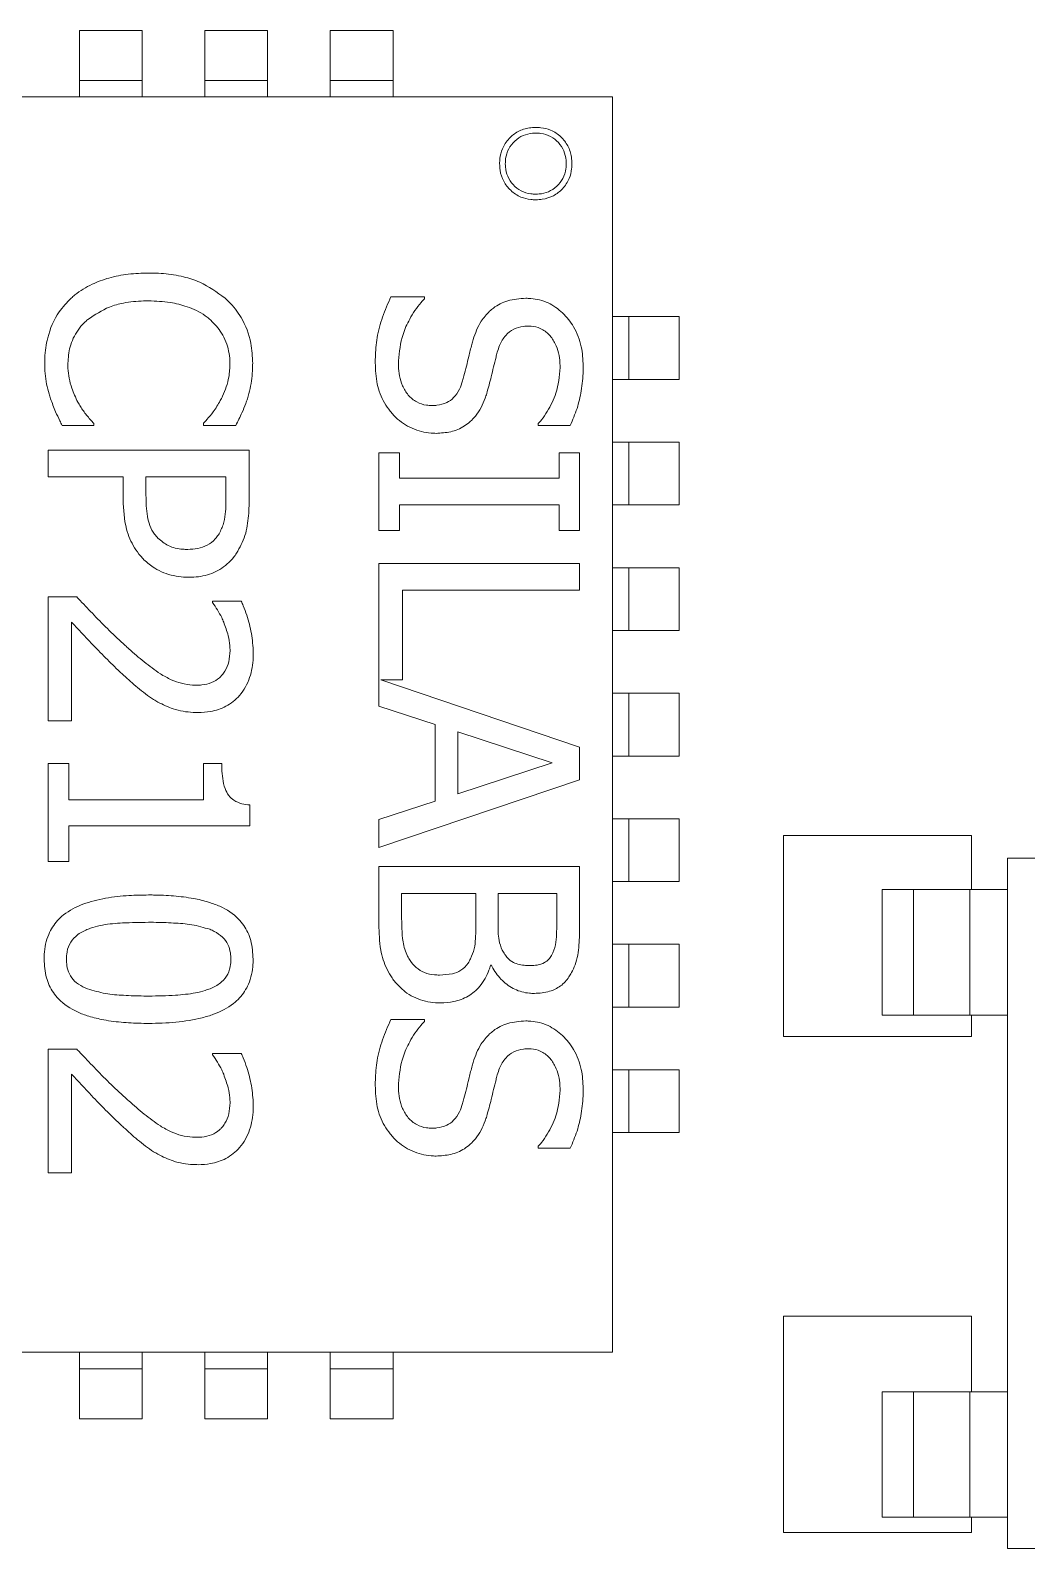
# Model space of a CAD drawing. Header units: millimetres. Extents: x 293 to 902, y 110 to 719.
# Drawn here: x 579.47 to 583.44, y 402.82 to 408.87 of the extents above; entities that cross this region are included whole.
import ezdxf

# ---------------------------------------------------------------- set-up
doc = ezdxf.new("R2010")
doc.units = ezdxf.units.MM

msp = doc.modelspace()

# ---------------------------------------------------------------- linework, layer by layer
at = {"color": 7, "linetype": 'Continuous', "lineweight": 15}
for p, q in [((579.9151, 408.8674), (579.6651, 408.8674)), ((579.6651, 408.6674), (579.6651, 408.8674)), ((579.9151, 408.8674), (579.9151, 408.6674)), ((580.4151, 408.8674), (580.1651, 408.8674)), ((580.1651, 408.6674), (580.1651, 408.8674)), ((580.4151, 408.8674), (580.4151, 408.6674)), ((580.9151, 408.8674), (580.6651, 408.8674)), ((580.6651, 408.6674), (580.6651, 408.8674)), ((580.9151, 408.8674), (580.9151, 408.6674)), ((579.9151, 408.6674), (579.6651, 408.6674)), ((579.6651, 408.6674), (579.6651, 408.6021)), ((579.9151, 408.6021), (579.9151, 408.6674)), ((580.4151, 408.6674), (580.1651, 408.6674)), ((580.1651, 408.6674), (580.1651, 408.6021)), ((580.4151, 408.6021), (580.4151, 408.6674)), ((580.9151, 408.6674), (580.6651, 408.6674)), ((580.6651, 408.6674), (580.6651, 408.6021)), ((580.9151, 408.6021), (580.9151, 408.6674)), ((576.7901, 408.6021), (581.7901, 408.6021)), ((581.7901, 408.6021), (581.7901, 403.6021)), ((580.9067, 407.8062), (581.0402, 407.8062)), ((581.0402, 407.8062), (581.0402, 407.7984)), ((581.8553, 407.7271), (581.7901, 407.7271)), ((581.8553, 407.4771), (581.8553, 407.7271)), ((581.8553, 407.7271), (582.0553, 407.7271)), ((582.0553, 407.4771), (582.0553, 407.7271)), ((581.7901, 407.4771), (581.8553, 407.4771)), ((582.0553, 407.4771), (581.8553, 407.4771)), ((579.723, 407.294), (579.596, 407.294)), ((579.723, 407.3018), (579.723, 407.294)), ((580.16, 407.294), (580.16, 407.3025)), ((580.2884, 407.294), (580.16, 407.294)), ((581.494, 407.2934), (581.494, 407.3012)), ((581.6211, 407.2934), (581.494, 407.2934)), ((581.8553, 407.2271), (581.7901, 407.2271)), ((581.8553, 406.9771), (581.8553, 407.2271)), ((581.8553, 407.2271), (582.0553, 407.2271)), ((582.0553, 406.9771), (582.0553, 407.2271)), ((579.5415, 407.1948), (580.3415, 407.1948)), ((579.5415, 407.0885), (579.5415, 407.1948)), ((580.3415, 407.1948), (580.3415, 406.9939)), ((580.8587, 407.1851), (580.9404, 407.1851)), ((580.8587, 406.8752), (580.8587, 407.1851)), ((580.9404, 407.1851), (580.9404, 407.0833)), ((581.577, 407.1851), (581.6587, 407.1851)), ((581.577, 407.0833), (581.577, 407.1851)), ((581.6587, 407.1851), (581.6587, 406.8752)), ((579.8397, 407.0885), (579.5415, 407.0885)), ((579.8397, 406.9984), (579.8397, 407.0885)), ((579.9305, 407.0159), (579.9305, 407.0885)), ((579.9305, 407.0885), (580.2495, 407.0885)), ((580.2495, 407.0885), (580.2495, 407.0004)), ((580.9404, 407.0833), (581.577, 407.0833)), ((581.577, 406.977), (580.9404, 406.977)), ((580.9404, 406.977), (580.9404, 406.8752)), ((581.577, 406.8752), (581.577, 406.977)), ((581.7901, 406.9771), (581.8553, 406.9771)), ((582.0553, 406.9771), (581.8553, 406.9771)), ((580.9404, 406.8752), (580.8587, 406.8752)), ((581.6587, 406.8752), (581.577, 406.8752)), ((580.8587, 406.7436), (581.6587, 406.7436)), ((580.8587, 406.1751), (580.8587, 406.7436)), ((581.6587, 406.7436), (581.6587, 406.6373)), ((581.8553, 406.7271), (581.7901, 406.7271)), ((581.8553, 406.4771), (581.8553, 406.7271)), ((581.8553, 406.7271), (582.0553, 406.7271)), ((582.0553, 406.4771), (582.0553, 406.7271)), ((581.6587, 406.6373), (580.9533, 406.6373)), ((580.9533, 406.6373), (580.9533, 406.2801)), ((579.5415, 406.6107), (579.655, 406.6107)), ((579.5415, 406.1174), (579.5415, 406.6107)), ((580.1963, 406.5939), (580.3104, 406.5939)), ((580.1963, 406.588), (580.1963, 406.5939)), ((579.6342, 406.5102), (579.6342, 406.1174)), ((581.7901, 406.4771), (581.8553, 406.4771)), ((582.0553, 406.4771), (581.8553, 406.4771)), ((580.9533, 406.2801), (580.8664, 406.2801)), ((580.8664, 406.2801), (581.6587, 406.013)), ((581.8553, 406.2271), (581.7901, 406.2271)), ((581.8553, 405.9771), (581.8553, 406.2271)), ((581.8553, 406.2271), (582.0553, 406.2271)), ((582.0553, 405.9771), (582.0553, 406.2271)), ((581.0824, 406.1025), (580.8587, 406.1751)), ((579.6342, 406.1174), (579.5415, 406.1174)), ((581.0824, 405.7971), (581.0824, 406.1025)), ((581.1731, 406.0733), (581.5498, 405.9501)), ((581.1731, 405.8263), (581.1731, 406.0733)), ((581.6587, 406.013), (581.6587, 405.882)), ((581.7901, 405.9771), (581.8553, 405.9771)), ((582.0553, 405.9771), (581.8553, 405.9771)), ((579.5415, 405.9475), (579.6232, 405.9475)), ((579.5415, 405.5572), (579.5415, 405.9475)), ((579.6232, 405.9475), (579.6232, 405.8023)), ((580.1593, 405.9475), (580.2326, 405.9475)), ((580.1593, 405.8023), (580.1593, 405.9475)), ((581.5498, 405.9501), (581.1731, 405.8263)), ((581.6587, 405.882), (580.8587, 405.6123)), ((579.6232, 405.8023), (580.1593, 405.8023)), ((580.3441, 405.7822), (580.3441, 405.6992)), ((580.8587, 405.7245), (581.0824, 405.7971)), ((580.8587, 405.6123), (580.8587, 405.7245)), ((581.8553, 405.7271), (581.7901, 405.7271)), ((581.8553, 405.4771), (581.8553, 405.7271)), ((581.8553, 405.7271), (582.0553, 405.7271)), ((582.0553, 405.4771), (582.0553, 405.7271)), ((579.6232, 405.6992), (579.6232, 405.5572)), ((580.3441, 405.6992), (579.6232, 405.6992)), ((582.4715, 405.6601), (583.2203, 405.6601)), ((582.4715, 404.8595), (582.4715, 405.6601)), ((583.2203, 405.6601), (583.2203, 405.4452)), ((579.6232, 405.5572), (579.5415, 405.5572)), ((580.8587, 405.5365), (581.6587, 405.5365)), ((580.8587, 405.307), (580.8587, 405.5365)), ((581.6587, 405.5365), (581.6587, 405.3245)), ((583.3637, 402.8202), (583.3637, 405.5702)), ((583.3637, 405.5702), (584.6137, 405.5702)), ((581.7901, 405.4771), (581.8553, 405.4771)), ((582.0553, 405.4771), (581.8553, 405.4771)), ((580.9495, 405.344), (580.9495, 405.4302)), ((580.9495, 405.4302), (581.2451, 405.4302)), ((581.2451, 405.4302), (581.2451, 405.3096)), ((581.3339, 405.3096), (581.3339, 405.4302)), ((581.3339, 405.4302), (581.5679, 405.4302)), ((581.5679, 405.4302), (581.5679, 405.3284)), ((582.8637, 404.9452), (582.8637, 405.4452)), ((582.8637, 405.4452), (582.9887, 405.4452)), ((582.9887, 404.9452), (582.9887, 405.4452)), ((583.2137, 405.4452), (583.2137, 404.9452)), ((583.3637, 405.4452), (583.2137, 405.4452)), ((581.8553, 405.2271), (581.7901, 405.2271)), ((581.8553, 404.9771), (581.8553, 405.2271)), ((581.8553, 405.2271), (582.0553, 405.2271)), ((582.0553, 404.9771), (582.0553, 405.2271)), ((581.3073, 405.1436), (581.3034, 405.1436)), ((580.9067, 404.9277), (581.0402, 404.9277)), ((581.0402, 404.9277), (581.0402, 404.92)), ((581.7901, 404.9771), (581.8553, 404.9771)), ((582.0553, 404.9771), (581.8553, 404.9771)), ((582.9887, 404.9452), (582.8637, 404.9452)), ((583.3637, 404.9452), (583.2137, 404.9452)), ((583.2203, 404.9452), (583.2203, 404.8595)), ((579.5415, 404.8098), (579.655, 404.8098)), ((579.5415, 404.3164), (579.5415, 404.8098)), ((583.2203, 404.8595), (582.4715, 404.8595)), ((580.1963, 404.7871), (580.1963, 404.7929)), ((580.1963, 404.7929), (580.3104, 404.7929)), ((579.6342, 404.7093), (579.6342, 404.3164)), ((581.8553, 404.7271), (581.7901, 404.7271)), ((581.8553, 404.4771), (581.8553, 404.7271)), ((581.8553, 404.7271), (582.0553, 404.7271)), ((582.0553, 404.4771), (582.0553, 404.7271)), ((581.7901, 404.4771), (581.8553, 404.4771)), ((582.0553, 404.4771), (581.8553, 404.4771)), ((581.494, 404.4149), (581.494, 404.4227)), ((581.6211, 404.4149), (581.494, 404.4149)), ((579.6342, 404.3164), (579.5415, 404.3164)), ((582.4715, 403.7467), (583.2203, 403.7467)), ((582.4715, 402.8847), (582.4715, 403.7467)), ((583.2203, 403.7467), (583.2203, 403.4452)), ((581.7901, 403.6021), (576.7901, 403.6021)), ((579.6651, 403.6021), (579.6651, 403.5369)), ((579.9151, 403.5369), (579.9151, 403.6021)), ((580.1651, 403.6021), (580.1651, 403.5369)), ((580.4151, 403.5369), (580.4151, 403.6021)), ((580.6651, 403.6021), (580.6651, 403.5369)), ((580.9151, 403.5369), (580.9151, 403.6021)), ((579.6651, 403.5369), (579.9151, 403.5369)), ((579.6651, 403.3369), (579.6651, 403.5369)), ((579.9151, 403.5369), (579.9151, 403.3369)), ((580.1651, 403.5369), (580.4151, 403.5369)), ((580.1651, 403.3369), (580.1651, 403.5369)), ((580.4151, 403.5369), (580.4151, 403.3369)), ((580.6651, 403.5369), (580.9151, 403.5369)), ((580.6651, 403.3369), (580.6651, 403.5369)), ((580.9151, 403.5369), (580.9151, 403.3369)), ((582.8637, 403.4452), (582.8637, 402.9452)), ((582.8637, 403.4452), (582.9887, 403.4452)), ((582.9887, 402.9452), (582.9887, 403.4452)), ((583.3637, 403.4452), (583.2137, 403.4452)), ((583.2137, 403.4452), (583.2137, 402.9452)), ((579.6651, 403.3369), (579.9151, 403.3369)), ((580.1651, 403.3369), (580.4151, 403.3369)), ((580.6651, 403.3369), (580.9151, 403.3369)), ((582.9887, 402.9452), (582.8637, 402.9452)), ((583.3637, 402.9452), (583.2137, 402.9452)), ((583.2203, 402.9452), (583.2203, 402.8847)), ((583.2203, 402.8847), (582.4715, 402.8847)), ((583.3637, 402.8202), (584.6137, 402.8202))]:
    msp.add_line(p, q, dxfattribs=at)
at = {"color": 7, "linetype": 'Continuous', "lineweight": 15, "flags": 128}
for points in [[(582.9887, 405.4452), (582.993, 405.4452), (583.0059, 405.4452), (583.0266, 405.4452), (583.0546, 405.4452), (583.0887, 405.4452), (583.1276, 405.4452), (583.1698, 405.4452), (583.2137, 405.4452)], [(583.2137, 404.9452), (583.1698, 404.9452), (583.1276, 404.9452), (583.0887, 404.9452), (583.0546, 404.9452), (583.0266, 404.9452), (583.0059, 404.9452), (582.993, 404.9452), (582.9887, 404.9452)], [(582.9887, 403.4452), (582.993, 403.4452), (583.0059, 403.4452), (583.0266, 403.4452), (583.0546, 403.4452), (583.0887, 403.4452), (583.1276, 403.4452), (583.1698, 403.4452), (583.2137, 403.4452)], [(583.2137, 402.9452), (583.1698, 402.9452), (583.1276, 402.9452), (583.0887, 402.9452), (583.0546, 402.9452), (583.0266, 402.9452), (583.0059, 402.9452), (582.993, 402.9452), (582.9887, 402.9452)]]:
    msp.add_lwpolyline(points, dxfattribs=at)
at = {"color": 7, "linetype": 'Continuous', "lineweight": 15}
for points, knots in [([(581.3399, 408.3364), (581.3401, 408.3431), (581.3407, 408.3632), (581.3497, 408.3991), (581.3749, 408.4375), (581.4128, 408.4669), (581.4512, 408.4795), (581.4755, 408.4804), (581.4841, 408.4808)], [0, 0, 0, 0, 0.087972, 0.265258, 0.480094, 0.680207, 0.886478, 1, 1, 1, 1]), ([(581.3625, 408.3364), (581.3627, 408.3431), (581.3635, 408.3633), (581.3738, 408.396), (581.3988, 408.4283), (581.4323, 408.4505), (581.4626, 408.4576), (581.4797, 408.4581), (581.4841, 408.4582)], [0, 0, 0, 0, 0.104451, 0.315804, 0.523751, 0.731036, 0.931903, 1, 1, 1, 1]), ([(581.4841, 408.4808), (581.4908, 408.4806), (581.5109, 408.4799), (581.5467, 408.4709), (581.5849, 408.4457), (581.614, 408.408), (581.6266, 408.3695), (581.6276, 408.3451), (581.6279, 408.3364)], [0, 0, 0, 0, 0.088073, 0.26558, 0.479077, 0.678284, 0.884374, 1, 1, 1, 1]), ([(581.4841, 408.4582), (581.4908, 408.4579), (581.511, 408.4572), (581.5436, 408.4468), (581.5756, 408.4218), (581.5976, 408.3884), (581.6048, 408.3581), (581.6052, 408.3408), (581.6053, 408.3364)], [0, 0, 0, 0, 0.1046259, 0.3163925, 0.5224988, 0.7290342, 0.931151, 1, 1, 1, 1]), ([(581.4841, 408.1926), (581.4774, 408.1928), (581.4573, 408.1934), (581.4214, 408.2024), (581.383, 408.2276), (581.3536, 408.2654), (581.3412, 408.3037), (581.3402, 408.3278), (581.3399, 408.3364)], [0, 0, 0, 0, 0.088144, 0.265776, 0.481005, 0.681882, 0.887124, 1, 1, 1, 1]), ([(581.4841, 408.2151), (581.4774, 408.2154), (581.4572, 408.2161), (581.4244, 408.2264), (581.3922, 408.2514), (581.3701, 408.2848), (581.363, 408.3149), (581.3626, 408.332), (581.3625, 408.3364)], [0, 0, 0, 0, 0.1046589, 0.3164284, 0.5251343, 0.7319373, 0.9315969, 1, 1, 1, 1]), ([(581.6279, 408.3364), (581.6277, 408.3297), (581.6271, 408.3096), (581.6181, 408.2737), (581.5929, 408.2354), (581.5552, 408.2063), (581.5169, 408.1939), (581.4927, 408.1929), (581.4841, 408.1926)], [0, 0, 0, 0, 0.088244, 0.266082, 0.480824, 0.680634, 0.885947, 1, 1, 1, 1]), ([(581.6053, 408.3364), (581.6051, 408.3297), (581.6043, 408.3095), (581.594, 408.2768), (581.569, 408.2448), (581.5356, 408.2228), (581.5055, 408.2157), (581.4884, 408.2152), (581.4841, 408.2151)], [0, 0, 0, 0, 0.104863, 0.317094, 0.524503, 0.731458, 0.932569, 1, 1, 1, 1]), ([(579.6323, 407.8004), (579.6373, 407.8048), (579.6624, 407.827), (579.7121, 407.8569), (579.7845, 407.8836), (579.8606, 407.8985), (579.9139, 407.9), (579.9409, 407.9008)], [0, 0, 0, 0, 0.0603208, 0.3032997, 0.5180593, 0.7565353, 1, 1, 1, 1]), ([(579.9409, 407.9008), (579.9475, 407.9008), (579.9675, 407.9006), (580.0143, 407.8981), (580.0767, 407.8885), (580.1625, 407.8613), (580.2134, 407.8243), (580.2456, 407.801)], [0, 0, 0, 0, 0.061088, 0.183308, 0.428292, 0.638813, 1, 1, 1, 1]), ([(579.5273, 407.543), (579.5273, 407.5496), (579.5278, 407.5831), (579.538, 407.6538), (579.5726, 407.7381), (579.6155, 407.7829), (579.6323, 407.8004)], [0, 0, 0, 0, 0.07005, 0.351576, 0.747063, 1, 1, 1, 1]), ([(579.9409, 407.79), (579.9342, 407.7899), (579.9008, 407.7896), (579.8481, 407.7844), (579.7708, 407.7638), (579.7268, 407.7345), (579.6991, 407.7161)], [0, 0, 0, 0, 0.077668, 0.389198, 0.615332, 1, 1, 1, 1]), ([(580.1827, 407.7187), (580.1774, 407.7228), (580.1509, 407.7435), (580.0987, 407.7674), (580.022, 407.7869), (579.97, 407.7889), (579.9409, 407.79)], [0, 0, 0, 0, 0.078031, 0.393198, 0.660708, 1, 1, 1, 1]), ([(580.2456, 407.801), (580.2505, 407.7965), (580.2751, 407.7737), (580.3181, 407.7176), (580.3513, 407.6314), (580.3544, 407.568), (580.3558, 407.541)], [0, 0, 0, 0, 0.068872, 0.346429, 0.722109, 1, 1, 1, 1]), ([(580.8444, 407.5436), (580.8445, 407.5503), (580.8448, 407.5837), (580.8494, 407.6455), (580.8719, 407.7271), (580.895, 407.7796), (580.9067, 407.8062)], [0, 0, 0, 0, 0.073465, 0.367886, 0.680564, 1, 1, 1, 1]), ([(581.0402, 407.7984), (581.0357, 407.7935), (581.0132, 407.7687), (580.9821, 407.7222), (580.9468, 407.6447), (580.9404, 407.587), (580.9365, 407.5514)], [0, 0, 0, 0, 0.073211, 0.36756, 0.610147, 1, 1, 1, 1]), ([(581.2995, 407.7485), (581.3046, 407.7529), (581.3258, 407.7712), (581.3739, 407.7957), (581.4198, 407.7987), (581.4441, 407.8004)], [0, 0, 0, 0, 0.127716, 0.537298, 1, 1, 1, 1]), ([(581.4441, 407.8004), (581.4508, 407.8002), (581.4811, 407.7995), (581.523, 407.7886), (581.564, 407.765), (581.6004, 407.7349), (581.6316, 407.6954), (581.654, 407.6484), (581.6697, 407.5965), (581.6717, 407.5568), (581.673, 407.5313)], [0, 0, 0, 0, 0.0508497, 0.2315283, 0.3209139, 0.41024, 0.5900321, 0.6981998, 0.8063093, 1, 1, 1, 1]), ([(579.6991, 407.7161), (579.6941, 407.7116), (579.6704, 407.6905), (579.6448, 407.6534), (579.6235, 407.5978), (579.6209, 407.5635), (579.6193, 407.5417)], [0, 0, 0, 0, 0.101373, 0.4817429, 0.6698149, 1, 1, 1, 1]), ([(580.265, 407.5417), (580.2649, 407.5484), (580.2641, 407.5806), (580.2521, 407.6251), (580.2234, 407.6785), (580.1985, 407.7031), (580.1827, 407.7187)], [0, 0, 0, 0, 0.099607, 0.481988, 0.671124, 1, 1, 1, 1]), ([(581.2289, 407.6162), (581.2307, 407.6227), (581.236, 407.642), (581.2477, 407.6733), (581.267, 407.7131), (581.2878, 407.7357), (581.2995, 407.7485)], [0, 0, 0, 0, 0.131801, 0.395683, 0.659894, 1, 1, 1, 1]), ([(581.4551, 407.6895), (581.4485, 407.6893), (581.4283, 407.6886), (581.3948, 407.6798), (581.3608, 407.6524), (581.3408, 407.6183), (581.3335, 407.5943), (581.3307, 407.5851)], [0, 0, 0, 0, 0.113443, 0.342825, 0.572881, 0.837036, 1, 1, 1, 1]), ([(581.5809, 407.5242), (581.5808, 407.5308), (581.5801, 407.5632), (581.5696, 407.6103), (581.5389, 407.6563), (581.5051, 407.6816), (581.4748, 407.689), (581.4588, 407.6894), (581.4551, 407.6895)], [0, 0, 0, 0, 0.0863944, 0.4199604, 0.6056851, 0.79294, 0.9526123, 1, 1, 1, 1]), ([(581.1926, 407.4717), (581.1944, 407.4781), (581.1997, 407.4974), (581.2079, 407.5297), (581.2176, 407.5716), (581.2249, 407.6004), (581.2289, 407.6162)], [0, 0, 0, 0, 0.134161, 0.402525, 0.670851, 1, 1, 1, 1]), ([(581.3307, 407.5851), (581.3289, 407.5787), (581.3238, 407.5593), (581.3157, 407.527), (581.3044, 407.4785), (581.2947, 407.4434), (581.2885, 407.4211)], [0, 0, 0, 0, 0.118098, 0.354298, 0.590486, 1, 1, 1, 1]), ([(579.5506, 407.4004), (579.5485, 407.4067), (579.5424, 407.4257), (579.5335, 407.4587), (579.5278, 407.5002), (579.5274, 407.5287), (579.5273, 407.543)], [0, 0, 0, 0, 0.137696, 0.413248, 0.704669, 1, 1, 1, 1]), ([(579.6193, 407.5417), (579.6194, 407.535), (579.62, 407.5015), (579.63, 407.4477), (579.6502, 407.405), (579.6589, 407.3867)], [0, 0, 0, 0, 0.124049, 0.624439, 1, 1, 1, 1]), ([(580.2268, 407.3926), (580.2299, 407.3985), (580.2392, 407.4162), (580.2514, 407.4474), (580.2633, 407.4912), (580.2644, 407.5232), (580.265, 407.5417)], [0, 0, 0, 0, 0.128625, 0.386203, 0.643969, 1, 1, 1, 1]), ([(580.3558, 407.541), (580.3557, 407.5344), (580.3555, 407.5144), (580.3527, 407.4807), (580.3459, 407.4403), (580.3387, 407.4137), (580.335, 407.4004)], [0, 0, 0, 0, 0.140197, 0.420787, 0.709411, 1, 1, 1, 1]), ([(580.917, 407.3349), (580.9127, 407.3399), (580.8905, 407.3652), (580.8667, 407.4069), (580.847, 407.473), (580.8455, 407.5151), (580.8444, 407.5436)], [0, 0, 0, 0, 0.088438, 0.445906, 0.623323, 1, 1, 1, 1]), ([(580.9365, 407.5514), (580.9366, 407.5447), (580.9371, 407.5112), (580.9449, 407.4623), (580.9739, 407.4133), (581.0075, 407.3855), (581.042, 407.3742), (581.0628, 407.3734), (581.07, 407.3731)], [0, 0, 0, 0, 0.0798435, 0.4027183, 0.5764936, 0.7509365, 0.9131829, 1, 1, 1, 1]), ([(581.494, 407.3012), (581.4984, 407.3062), (581.5205, 407.3315), (581.5438, 407.3727), (581.5736, 407.4414), (581.5778, 407.4895), (581.5809, 407.5242)], [0, 0, 0, 0, 0.082075, 0.412575, 0.57681, 1, 1, 1, 1]), ([(581.673, 407.5313), (581.6729, 407.5246), (581.6726, 407.4912), (581.667, 407.434), (581.6503, 407.3603), (581.6309, 407.3159), (581.6211, 407.2934)], [0, 0, 0, 0, 0.081485, 0.408081, 0.700987, 1, 1, 1, 1]), ([(581.07, 407.3731), (581.0767, 407.3733), (581.0969, 407.374), (581.1279, 407.382), (581.1598, 407.4046), (581.1806, 407.436), (581.1888, 407.4603), (581.1926, 407.4717)], [0, 0, 0, 0, 0.117191, 0.354026, 0.550528, 0.78967, 1, 1, 1, 1]), ([(581.2885, 407.4211), (581.2865, 407.4148), (581.2761, 407.3828), (581.2515, 407.3341), (581.2013, 407.2888), (581.1457, 407.2657), (581.1064, 407.2634), (581.0869, 407.2623)], [0, 0, 0, 0, 0.072097, 0.363454, 0.576825, 0.789976, 1, 1, 1, 1]), ([(579.596, 407.294), (579.5932, 407.3001), (579.5848, 407.3182), (579.5672, 407.3526), (579.5567, 407.3828), (579.5506, 407.4004)], [0, 0, 0, 0, 0.172867, 0.518599, 1, 1, 1, 1]), ([(579.6589, 407.3867), (579.6623, 407.381), (579.673, 407.3629), (579.6937, 407.3339), (579.7132, 407.3125), (579.723, 407.3018)], [0, 0, 0, 0, 0.187492, 0.591574, 1, 1, 1, 1]), ([(580.16, 407.3025), (580.1644, 407.3075), (580.1777, 407.3224), (580.2022, 407.3509), (580.2179, 407.3775), (580.2268, 407.3926)], [0, 0, 0, 0, 0.177943, 0.533856, 1, 1, 1, 1]), ([(580.335, 407.4004), (580.3329, 407.394), (580.3265, 407.3751), (580.3116, 407.3393), (580.2969, 407.3107), (580.2884, 407.294)], [0, 0, 0, 0, 0.172084, 0.516417, 1, 1, 1, 1]), ([(581.0869, 407.2623), (581.0802, 407.2624), (581.0474, 407.2633), (580.9895, 407.279), (580.9409, 407.31), (580.9199, 407.3319), (580.917, 407.3349)], [0, 0, 0, 0, 0.105845, 0.519847, 0.934258, 1, 1, 1, 1]), ([(579.9227, 406.7592), (579.9181, 406.764), (579.8951, 406.7885), (579.8702, 406.8295), (579.8434, 406.9051), (579.8413, 406.9585), (579.8397, 406.9984)], [0, 0, 0, 0, 0.077062, 0.388557, 0.542978, 1, 1, 1, 1]), ([(579.9785, 406.8454), (579.9738, 406.8503), (579.9599, 406.8649), (579.9447, 406.894), (579.9321, 406.9467), (579.9312, 406.9873), (579.9305, 407.0159)], [0, 0, 0, 0, 0.110255, 0.332706, 0.529806, 1, 1, 1, 1]), ([(580.2495, 407.0004), (580.2494, 406.9937), (580.2493, 406.9737), (580.2469, 406.9395), (580.2402, 406.8969), (580.2262, 406.871), (580.219, 406.8577)], [0, 0, 0, 0, 0.135348, 0.406238, 0.695836, 1, 1, 1, 1]), ([(580.3415, 406.9939), (580.3415, 406.9872), (580.3412, 406.9538), (580.3375, 406.9071), (580.3238, 406.842), (580.3044, 406.8074), (580.2916, 406.7845)], [0, 0, 0, 0, 0.09162, 0.458822, 0.64235, 1, 1, 1, 1]), ([(580.0971, 406.8), (580.0905, 406.8002), (580.0641, 406.8008), (580.0198, 406.8102), (579.9915, 406.8343), (579.9785, 406.8454)], [0, 0, 0, 0, 0.153703, 0.609555, 1, 1, 1, 1]), ([(580.219, 406.8577), (580.215, 406.8523), (580.2032, 406.836), (580.1759, 406.8153), (580.1374, 406.8019), (580.1106, 406.8007), (580.0971, 406.8)], [0, 0, 0, 0, 0.142701, 0.429214, 0.713052, 1, 1, 1, 1]), ([(580.1004, 406.6892), (580.0937, 406.6893), (580.0736, 406.6897), (580.0271, 406.6968), (579.9706, 406.7175), (579.9364, 406.7472), (579.9227, 406.7592)], [0, 0, 0, 0, 0.1024, 0.307633, 0.722085, 1, 1, 1, 1]), ([(580.2916, 406.7845), (580.2877, 406.7791), (580.2696, 406.7539), (580.2362, 406.7252), (580.1819, 406.698), (580.1385, 406.6899), (580.1073, 406.6893), (580.1004, 406.6892)], [0, 0, 0, 0, 0.089971, 0.417287, 0.579252, 0.905699, 1, 1, 1, 1]), ([(579.655, 406.6107), (579.6595, 406.6059), (579.6824, 406.5816), (579.7253, 406.5367), (579.7841, 406.4763), (579.8264, 406.4371), (579.8475, 406.4175)], [0, 0, 0, 0, 0.073306, 0.366539, 0.683109, 1, 1, 1, 1]), ([(580.2404, 406.5102), (580.2378, 406.5164), (580.2307, 406.5332), (580.2156, 406.5591), (580.2028, 406.5784), (580.1963, 406.588)], [0, 0, 0, 0, 0.223384, 0.610463, 1, 1, 1, 1]), ([(580.3104, 406.5939), (580.3132, 406.5878), (580.3215, 406.5696), (580.3358, 406.5269), (580.3537, 406.4652), (580.3568, 406.4146), (580.3584, 406.389)], [0, 0, 0, 0, 0.094545, 0.283684, 0.638209, 1, 1, 1, 1]), ([(579.8417, 406.2989), (579.8368, 406.3034), (579.8123, 406.326), (579.7693, 406.3679), (579.7055, 406.4343), (579.6607, 406.482), (579.6342, 406.5102)], [0, 0, 0, 0, 0.067519, 0.337631, 0.607728, 1, 1, 1, 1]), ([(580.2657, 406.3968), (580.2655, 406.4035), (580.265, 406.4235), (580.258, 406.4621), (580.2469, 406.4925), (580.2404, 406.5102)], [0, 0, 0, 0, 0.1713, 0.514713, 1, 1, 1, 1]), ([(579.8475, 406.4175), (579.8525, 406.4131), (579.8772, 406.3907), (579.9126, 406.3603), (579.9547, 406.3275), (579.9902, 406.3026), (580.0416, 406.2737), (580.0925, 406.2602), (580.1271, 406.2595), (580.1328, 406.2593)], [0, 0, 0, 0, 0.059936, 0.299738, 0.419631, 0.539556, 0.688541, 0.949198, 1, 1, 1, 1]), ([(580.3584, 406.389), (580.3583, 406.3823), (580.3578, 406.3488), (580.3481, 406.288), (580.31, 406.2182), (580.2523, 406.1726), (580.1931, 406.1528), (580.1551, 406.1512), (580.1386, 406.1504)], [0, 0, 0, 0, 0.0546808, 0.2750997, 0.4977914, 0.6890321, 0.8650867, 1, 1, 1, 1]), ([(580.2333, 406.2989), (580.2374, 406.3042), (580.2498, 406.3201), (580.2631, 406.3535), (580.2648, 406.3819), (580.2657, 406.3968)], [0, 0, 0, 0, 0.190923, 0.576213, 1, 1, 1, 1]), ([(579.9785, 406.1919), (579.9727, 406.1953), (579.9437, 406.2119), (579.8977, 406.2477), (579.8598, 406.2823), (579.8417, 406.2989)], [0, 0, 0, 0, 0.114976, 0.576318, 1, 1, 1, 1]), ([(580.1328, 406.2593), (580.1394, 406.2595), (580.1596, 406.2601), (580.1915, 406.2675), (580.2184, 406.2831), (580.23, 406.2954), (580.2333, 406.2989)], [0, 0, 0, 0, 0.180155, 0.5433, 0.872142, 1, 1, 1, 1]), ([(580.1386, 406.1504), (580.1319, 406.1505), (580.0984, 406.1511), (580.0425, 406.1603), (579.9984, 406.1821), (579.9785, 406.1919)], [0, 0, 0, 0, 0.119783, 0.602564, 1, 1, 1, 1]), ([(580.2326, 405.9475), (580.2327, 405.9409), (580.2331, 405.9074), (580.238, 405.8626), (580.258, 405.8195), (580.2818, 405.798), (580.3114, 405.7861), (580.3336, 405.7835), (580.3441, 405.7822)], [0, 0, 0, 0, 0.088261, 0.443956, 0.586043, 0.705649, 0.859622, 1, 1, 1, 1]), ([(579.5247, 405.1676), (579.5248, 405.1743), (579.5254, 405.2079), (579.5368, 405.2637), (579.5695, 405.3151), (579.6153, 405.3575), (579.666, 405.3835), (579.7388, 405.406), (579.8006, 405.4163), (579.8732, 405.4227), (579.9148, 405.4233), (579.9409, 405.4237)], [0, 0, 0, 0, 0.036202, 0.182752, 0.301593, 0.360359, 0.520213, 0.604767, 0.774118, 0.858571, 1, 1, 1, 1]), ([(579.9409, 405.4237), (579.9475, 405.4237), (579.9809, 405.4235), (580.0409, 405.4209), (580.1142, 405.412), (580.1758, 405.3976), (580.2384, 405.375), (580.2879, 405.3431), (580.3279, 405.2944), (580.3532, 405.2405), (580.3561, 405.193), (580.3577, 405.1676)], [0, 0, 0, 0, 0.036104, 0.180597, 0.325169, 0.435279, 0.522462, 0.685397, 0.744614, 0.863034, 1, 1, 1, 1]), ([(579.6135, 405.1676), (579.6137, 405.1743), (579.6143, 405.1944), (579.623, 405.228), (579.6504, 405.2623), (579.6789, 405.2794), (579.6966, 405.2863), (579.6997, 405.2875)], [0, 0, 0, 0, 0.126484, 0.382208, 0.639151, 0.937731, 1, 1, 1, 1]), ([(579.6997, 405.2875), (579.706, 405.2898), (579.7375, 405.3011), (579.7842, 405.3089), (579.8586, 405.3139), (579.9064, 405.3144), (579.9409, 405.3148)], [0, 0, 0, 0, 0.082061, 0.412065, 0.576137, 1, 1, 1, 1]), ([(579.9409, 405.3148), (579.9475, 405.3148), (579.9809, 405.3147), (580.0383, 405.3125), (580.114, 405.3077), (580.1609, 405.2939), (580.1846, 405.2869)], [0, 0, 0, 0, 0.081166, 0.405903, 0.700353, 1, 1, 1, 1]), ([(580.1846, 405.2869), (580.1908, 405.2843), (580.2092, 405.2763), (580.2359, 405.2578), (580.2585, 405.2277), (580.2678, 405.1964), (580.2686, 405.1761), (580.2689, 405.1676)], [0, 0, 0, 0, 0.128027, 0.386118, 0.611397, 0.836492, 1, 1, 1, 1]), ([(580.9235, 405.0769), (580.9196, 405.0822), (580.8995, 405.1092), (580.8784, 405.152), (580.8608, 405.2247), (580.8596, 405.2726), (580.8587, 405.307)], [0, 0, 0, 0, 0.082102, 0.413502, 0.578045, 1, 1, 1, 1]), ([(580.9832, 405.1624), (580.9797, 405.1681), (580.9657, 405.1908), (580.9495, 405.2524), (580.9495, 405.3082), (580.9495, 405.344)], [0, 0, 0, 0, 0.107106, 0.427254, 1, 1, 1, 1]), ([(581.2451, 405.3096), (581.2451, 405.3029), (581.245, 405.2829), (581.2438, 405.2495), (581.2405, 405.2082), (581.2298, 405.1826), (581.2243, 405.1696)], [0, 0, 0, 0, 0.140042, 0.420174, 0.704612, 1, 1, 1, 1]), ([(581.3605, 405.1871), (581.357, 405.1928), (581.3465, 405.21), (581.3335, 405.2512), (581.3337, 405.2872), (581.3339, 405.3096)], [0, 0, 0, 0, 0.157254, 0.474611, 1, 1, 1, 1]), ([(581.5679, 405.3284), (581.5679, 405.3217), (581.5679, 405.3017), (581.5667, 405.2675), (581.5649, 405.2243), (581.5532, 405.1971), (581.5472, 405.1832)], [0, 0, 0, 0, 0.135031, 0.405138, 0.696087, 1, 1, 1, 1]), ([(581.6587, 405.3245), (581.6587, 405.3178), (581.6586, 405.2845), (581.6575, 405.2245), (581.6486, 405.1589), (581.6314, 405.1246), (581.6263, 405.1145)], [0, 0, 0, 0, 0.093152, 0.465879, 0.841217, 1, 1, 1, 1]), ([(579.9415, 404.9122), (579.9349, 404.9122), (579.9015, 404.9124), (579.8415, 404.915), (579.7681, 404.924), (579.7063, 404.9386), (579.6434, 404.9616), (579.5938, 404.9937), (579.5539, 405.0428), (579.5291, 405.0961), (579.5262, 405.1428), (579.5247, 405.1676)], [0, 0, 0, 0, 0.036162, 0.1808843, 0.325687, 0.4365763, 0.5243648, 0.6887073, 0.7479442, 0.8663085, 1, 1, 1, 1]), ([(579.6978, 405.0496), (579.6916, 405.0522), (579.673, 405.06), (579.6463, 405.0782), (579.6239, 405.1083), (579.6146, 405.1393), (579.6138, 405.1593), (579.6135, 405.1676)], [0, 0, 0, 0, 0.128841, 0.388702, 0.613959, 0.838957, 1, 1, 1, 1]), ([(580.3577, 405.1676), (580.3576, 405.161), (580.357, 405.1273), (580.3453, 405.0716), (580.3122, 405.0204), (580.2657, 404.9779), (580.214, 404.9519), (580.1361, 404.9282), (580.0671, 404.9177), (579.9957, 404.9128), (579.9596, 404.9124), (579.9415, 404.9122)], [0, 0, 0, 0, 0.036272, 0.183164, 0.302151, 0.360975, 0.524215, 0.610975, 0.803731, 0.901746, 1, 1, 1, 1]), ([(580.2689, 405.1676), (580.2687, 405.1609), (580.2681, 405.1408), (580.2592, 405.1076), (580.2316, 405.0737), (580.2042, 405.0577), (580.1877, 405.051), (580.1859, 405.0503)], [0, 0, 0, 0, 0.13027, 0.393829, 0.651748, 0.962789, 1, 1, 1, 1]), ([(581.2243, 405.1696), (581.221, 405.1638), (581.211, 405.1463), (581.1883, 405.1219), (581.1469, 405.1068), (581.1174, 405.1055), (581.0999, 405.1047)], [0, 0, 0, 0, 0.13446, 0.407068, 0.647958, 1, 1, 1, 1]), ([(581.4636, 405.1423), (581.4569, 405.1425), (581.4335, 405.143), (581.3998, 405.1495), (581.3729, 405.1693), (581.3639, 405.1822), (581.3605, 405.1871)], [0, 0, 0, 0, 0.170344, 0.5992744, 0.8485407, 1, 1, 1, 1]), ([(581.5472, 405.1832), (581.5434, 405.1775), (581.5359, 405.1663), (581.5164, 405.1519), (581.4914, 405.1436), (581.4723, 405.1427), (581.4636, 405.1423)], [0, 0, 0, 0, 0.2064601, 0.4134481, 0.731347, 1, 1, 1, 1]), ([(581.0999, 405.1047), (581.0932, 405.1049), (581.0731, 405.1054), (581.0399, 405.1119), (581.0064, 405.1332), (580.9907, 405.153), (580.9832, 405.1624)], [0, 0, 0, 0, 0.14731, 0.444121, 0.735121, 1, 1, 1, 1]), ([(581.3034, 405.1436), (581.3015, 405.1372), (581.2926, 405.1071), (581.2669, 405.0606), (581.2159, 405.0179), (581.1602, 404.9967), (581.1221, 404.9948), (581.1044, 404.9939)], [0, 0, 0, 0, 0.0743601, 0.3499345, 0.5763842, 0.8026637, 1, 1, 1, 1]), ([(581.4785, 405.0315), (581.4718, 405.0317), (581.4449, 405.0324), (581.3987, 405.0452), (581.3481, 405.0807), (581.3205, 405.1173), (581.3093, 405.1397), (581.3073, 405.1436)], [0, 0, 0, 0, 0.092858, 0.374011, 0.65078, 0.938957, 1, 1, 1, 1]), ([(581.6263, 405.1145), (581.623, 405.1086), (581.6117, 405.0885), (581.5844, 405.059), (581.5356, 405.0353), (581.4989, 405.0328), (581.4785, 405.0315)], [0, 0, 0, 0, 0.112053, 0.388115, 0.658616, 1, 1, 1, 1]), ([(579.9415, 405.0211), (579.9349, 405.0211), (579.9015, 405.0212), (579.8441, 405.0234), (579.7684, 405.0289), (579.7214, 405.0427), (579.6978, 405.0496)], [0, 0, 0, 0, 0.081144, 0.405813, 0.700411, 1, 1, 1, 1]), ([(580.1859, 405.0503), (580.1797, 405.048), (580.1482, 405.0365), (580.1015, 405.0288), (580.0261, 405.0222), (579.9772, 405.0216), (579.9415, 405.0211)], [0, 0, 0, 0, 0.080938, 0.406282, 0.568077, 1, 1, 1, 1]), ([(581.1044, 404.9939), (581.0977, 404.994), (581.064, 404.9946), (581.0171, 405.0057), (580.9625, 405.0359), (580.9384, 405.0613), (580.9235, 405.0769)], [0, 0, 0, 0, 0.097405, 0.492392, 0.687865, 1, 1, 1, 1]), ([(580.8444, 404.6652), (580.8445, 404.6718), (580.8448, 404.7052), (580.8494, 404.7671), (580.8719, 404.8487), (580.895, 404.9012), (580.9067, 404.9277)], [0, 0, 0, 0, 0.073464, 0.367889, 0.680566, 1, 1, 1, 1]), ([(581.0402, 404.92), (581.0357, 404.915), (581.0132, 404.8903), (580.9821, 404.8438), (580.9468, 404.7663), (580.9404, 404.7085), (580.9365, 404.673)], [0, 0, 0, 0, 0.07321, 0.367564, 0.610149, 1, 1, 1, 1]), ([(581.2289, 404.7378), (581.2307, 404.7442), (581.236, 404.7635), (581.2477, 404.7948), (581.267, 404.8346), (581.2878, 404.8573), (581.2995, 404.87)], [0, 0, 0, 0, 0.131801, 0.39569, 0.659886, 1, 1, 1, 1]), ([(581.2995, 404.87), (581.3046, 404.8744), (581.3258, 404.8928), (581.3739, 404.9173), (581.4198, 404.9203), (581.4441, 404.9219)], [0, 0, 0, 0, 0.1277044, 0.5372977, 1, 1, 1, 1]), ([(581.4441, 404.9219), (581.4508, 404.9217), (581.4811, 404.921), (581.523, 404.9101), (581.564, 404.8865), (581.6004, 404.8564), (581.6316, 404.817), (581.654, 404.7699), (581.6697, 404.7181), (581.6717, 404.6784), (581.673, 404.6529)], [0, 0, 0, 0, 0.0508466, 0.2315255, 0.3209112, 0.4102375, 0.59003, 0.6981962, 0.806306, 1, 1, 1, 1]), ([(579.655, 404.8098), (579.6595, 404.8049), (579.6824, 404.7806), (579.7253, 404.7357), (579.7841, 404.6753), (579.8264, 404.6362), (579.8475, 404.6166)], [0, 0, 0, 0, 0.073307, 0.366539, 0.68311, 1, 1, 1, 1]), ([(581.4551, 404.8111), (581.4485, 404.8108), (581.4283, 404.8102), (581.3948, 404.8013), (581.3608, 404.774), (581.3408, 404.7399), (581.3335, 404.7159), (581.3307, 404.7067)], [0, 0, 0, 0, 0.113435, 0.342816, 0.572872, 0.837027, 1, 1, 1, 1]), ([(581.5809, 404.6457), (581.5808, 404.6524), (581.5801, 404.6848), (581.5696, 404.7319), (581.5389, 404.7779), (581.5051, 404.8032), (581.4748, 404.8106), (581.4588, 404.811), (581.4551, 404.8111)], [0, 0, 0, 0, 0.086394, 0.419963, 0.605686, 0.792939, 0.952612, 1, 1, 1, 1]), ([(580.2404, 404.7093), (580.2378, 404.7154), (580.2307, 404.7322), (580.2156, 404.7581), (580.2028, 404.7774), (580.1963, 404.7871)], [0, 0, 0, 0, 0.223384, 0.610458, 1, 1, 1, 1]), ([(580.3104, 404.7929), (580.3132, 404.7868), (580.3215, 404.7686), (580.3358, 404.7259), (580.3537, 404.6642), (580.3568, 404.6136), (580.3584, 404.588)], [0, 0, 0, 0, 0.094544, 0.283687, 0.638211, 1, 1, 1, 1]), ([(579.8417, 404.4979), (579.8368, 404.5024), (579.8123, 404.5251), (579.7693, 404.5669), (579.7055, 404.6333), (579.6607, 404.681), (579.6342, 404.7093)], [0, 0, 0, 0, 0.067519, 0.337631, 0.607728, 1, 1, 1, 1]), ([(580.2657, 404.5958), (580.2655, 404.6025), (580.265, 404.6225), (580.258, 404.6611), (580.2469, 404.6915), (580.2404, 404.7093)], [0, 0, 0, 0, 0.171292, 0.514713, 1, 1, 1, 1]), ([(581.1926, 404.5932), (581.1944, 404.5996), (581.1997, 404.6189), (581.2079, 404.6512), (581.2176, 404.6932), (581.2249, 404.7219), (581.2289, 404.7378)], [0, 0, 0, 0, 0.134172, 0.402526, 0.670863, 1, 1, 1, 1]), ([(581.3307, 404.7067), (581.3289, 404.7002), (581.3238, 404.6809), (581.3157, 404.6486), (581.3044, 404.6001), (581.2947, 404.5649), (581.2885, 404.5427)], [0, 0, 0, 0, 0.118098, 0.354289, 0.590486, 1, 1, 1, 1]), ([(580.917, 404.4564), (580.9127, 404.4615), (580.8905, 404.4868), (580.8667, 404.5284), (580.847, 404.5946), (580.8455, 404.6366), (580.8444, 404.6652)], [0, 0, 0, 0, 0.088439, 0.445905, 0.623327, 1, 1, 1, 1]), ([(580.9365, 404.673), (580.9366, 404.6663), (580.9371, 404.6327), (580.9449, 404.5839), (580.9739, 404.5349), (581.0075, 404.5071), (581.042, 404.4958), (581.0628, 404.495), (581.07, 404.4947)], [0, 0, 0, 0, 0.079844, 0.402719, 0.576493, 0.750936, 0.913183, 1, 1, 1, 1]), ([(581.494, 404.4227), (581.4984, 404.4278), (581.5205, 404.4531), (581.5438, 404.4943), (581.5736, 404.563), (581.5778, 404.6111), (581.5809, 404.6457)], [0, 0, 0, 0, 0.082075, 0.412578, 0.576814, 1, 1, 1, 1]), ([(581.673, 404.6529), (581.6729, 404.6462), (581.6726, 404.6128), (581.667, 404.5556), (581.6503, 404.4819), (581.6309, 404.4374), (581.6211, 404.4149)], [0, 0, 0, 0, 0.08148, 0.408078, 0.700992, 1, 1, 1, 1]), ([(579.8475, 404.6166), (579.8525, 404.6121), (579.8772, 404.5897), (579.9126, 404.5593), (579.9547, 404.5265), (579.9902, 404.5017), (580.0416, 404.4728), (580.0925, 404.4592), (580.1271, 404.4585), (580.1328, 404.4584)], [0, 0, 0, 0, 0.059936, 0.299739, 0.419632, 0.539556, 0.688541, 0.949198, 1, 1, 1, 1]), ([(580.3584, 404.588), (580.3583, 404.5814), (580.3578, 404.5478), (580.3481, 404.487), (580.31, 404.4173), (580.2523, 404.3716), (580.1931, 404.3519), (580.1551, 404.3502), (580.1386, 404.3495)], [0, 0, 0, 0, 0.054678, 0.275096, 0.497788, 0.689028, 0.865082, 1, 1, 1, 1]), ([(580.2333, 404.4979), (580.2374, 404.5032), (580.2498, 404.5192), (580.2631, 404.5525), (580.2648, 404.5809), (580.2657, 404.5958)], [0, 0, 0, 0, 0.190924, 0.576214, 1, 1, 1, 1]), ([(581.07, 404.4947), (581.0767, 404.4949), (581.0969, 404.4955), (581.1279, 404.5036), (581.1598, 404.5262), (581.1806, 404.5575), (581.1888, 404.5818), (581.1926, 404.5932)], [0, 0, 0, 0, 0.117193, 0.35403, 0.550523, 0.789668, 1, 1, 1, 1]), ([(581.2885, 404.5427), (581.2865, 404.5363), (581.2761, 404.5044), (581.2515, 404.4556), (581.2013, 404.4104), (581.1457, 404.3872), (581.1064, 404.385), (581.0869, 404.3838)], [0, 0, 0, 0, 0.0720973, 0.3634495, 0.5768279, 0.7899801, 1, 1, 1, 1]), ([(579.9785, 404.391), (579.9727, 404.3943), (579.9437, 404.411), (579.8977, 404.4467), (579.8598, 404.4814), (579.8417, 404.4979)], [0, 0, 0, 0, 0.114976, 0.576318, 1, 1, 1, 1]), ([(580.1328, 404.4584), (580.1394, 404.4586), (580.1596, 404.4591), (580.1915, 404.4666), (580.2184, 404.4821), (580.23, 404.4945), (580.2333, 404.4979)], [0, 0, 0, 0, 0.180142, 0.543302, 0.872142, 1, 1, 1, 1]), ([(581.0869, 404.3838), (581.0802, 404.384), (581.0474, 404.3849), (580.9895, 404.4006), (580.9409, 404.4316), (580.9199, 404.4534), (580.917, 404.4564)], [0, 0, 0, 0, 0.105851, 0.519847, 0.934259, 1, 1, 1, 1]), ([(580.1386, 404.3495), (580.1319, 404.3496), (580.0984, 404.3501), (580.0425, 404.3593), (579.9984, 404.3811), (579.9785, 404.391)], [0, 0, 0, 0, 0.119776, 0.602565, 1, 1, 1, 1])]:
    msp.add_open_spline(points, degree=3, knots=knots, dxfattribs=at)

doc.saveas('drawing.dxf')
